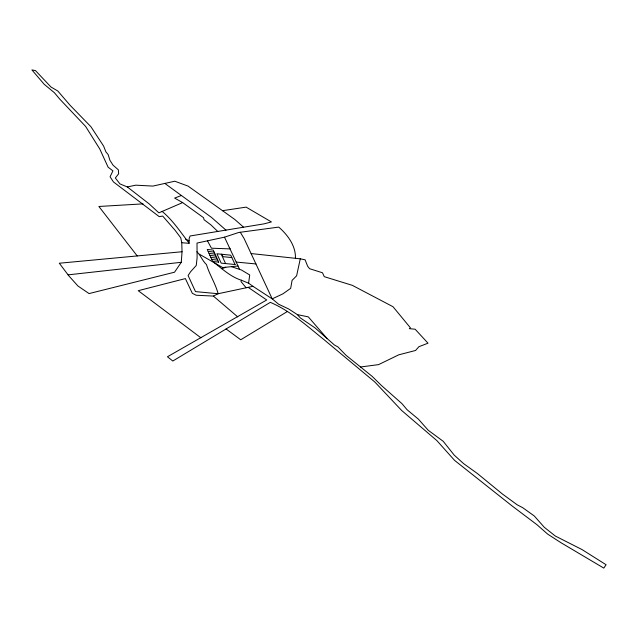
<?xml version="1.0" encoding="UTF-8"?>
<svg xmlns="http://www.w3.org/2000/svg" width="638" height="638" viewBox="0 0 638 638"><rect width="100%" height="100%" fill="white"/><g stroke="black" fill="none" stroke-linecap="round" stroke-linejoin="round"><path stroke-width="0.96" d="M295.41 258.31C296.008 246.053 287.626 234.784 278.734 227.096L238.748 232.471L224.496 237.169L197.006 243.07L197.11 257.768L196.241 265.488L190.602 271.716L188.098 275.528L195.499 291.606L218.132 293.735L252.967 286.326L272.211 298.871L278.639 304.238L288.591 308.92L297.348 314.598L300.378 317.931L314.941 327.812L334.471 345.038L337.925 346.936L346.003 355.262L372.169 376.364L381.436 385.504L401.964 403.655L407.108 409.755L418.376 419.126L428.265 430.291L443.227 441.313L454.168 455.085L463.666 463.666L477.312 473.46L502.385 493.987L517.115 504.77L522.721 507.696L534.293 515.982L544.27 527.267L555.283 536.016L581.984 549.549L606.1 564.75L603.787 568.099L560.89 542.659L547.659 534.11L536.869 524.643L511.835 505.751L454.567 460.373L436.823 440.563L401.701 410.521L374.849 382.018L324.24 339.847C307.229 326.162 290.625 311.001 270.321 302.348L172.802 361.028L167.451 356.762L266.724 299.972L248.158 287.347M189.015 243.054L189.175 238.349L190.124 235.98L263.941 223.882L271.405 221.936L246.116 207.127L222.518 210.684L188.066 186.105L174.796 181.216L152.889 186.089L135.79 185.172L127.313 186.942L119.928 183.896L115.35 177.978L118.644 173.791L118.357 169.828L113.054 165.178L109.951 160.337L108.157 154.611L105.908 151.908L103.627 146.102L90.931 126.723L70.172 105.366L57.803 91.011L50.944 86.983L35.497 70.619L31.9 69.901L44.189 84.288L54.374 92.701L59.852 99.209L85.628 126.444L99.791 149.021L108.085 167.156L112.934 170.864L110.071 176.766L113.444 181.926L159.237 216.649L162.706 216.083L175.035 230.222L180.761 237.83L181.75 242.703L182.045 251.747L181.272 262.298L174.541 272.203L89.065 293.584L77.924 285.983L68.824 275.847L59.31 263.223L182.045 251.747M252.967 286.326L248.589 283.2L249.721 274.954L241.419 270.002L231.419 266.66M360.542 366.986L378.565 364.625L398.734 354.832L415.585 350.469L418.895 346.713L428.01 343.188L415.139 329.224L409.317 328.658L410.417 327.828L393.008 306.726L352.343 285.353L324.287 276.677L322.469 272.761L309.566 268.702L307.636 266.221L305.1 259.794L300.275 258.829L296.614 275.815L292.092 280.361L290.665 288.368L282.857 293.879L272.211 298.871L244.083 238.516L240.295 232.256M214.559 262.928C222.933 269.499 231.004 276.956 241.379 280.218L241.02 281.589L246.148 287.778M287.459 311.456L240.725 339.775L226.091 328.977M200.898 337.797L138.247 290.681L185.379 278.591L192.309 293.297L196.145 295.242L213.363 296.064L218.132 293.735C215.445 283.503 209.463 274.627 206.481 264.595C202.382 260.846 200.787 255.447 196.895 251.739M217.805 231.49L210.939 224.927L204.024 219.687L203.562 217.71L182.651 202.589L158.878 212.853L149.228 203.937L127.313 186.942M221.928 268.718L225.748 267.25M181.248 195.555L174.629 198.083L182.651 202.589M68.083 274.858L181.272 262.298M238.006 265.974L222.63 267.569L199.399 254.203M143.008 203.873L98.882 206.481L137.218 255.942M181.75 242.703L189.279 243.349C180.729 232.415 173.026 220.477 162.148 211.409M236.172 262.066L255.99 263.949M210.851 257.473L216.824 258.079M211.76 259.499L217.741 260.097M209.057 253.446L215.006 254.06M209.95 255.455L215.915 256.061M231.833 257.577L222.989 256.675L221.888 254.275M208.163 251.444L214.105 252.058M251.125 253.565L300.275 258.829M297.348 314.598L308.298 316.879L327.15 338.579M241.379 280.218L248.589 283.2M185.435 239.035L189.095 240.829M222.518 210.684L234.848 219.528L243.421 227.048M165.218 183.704L211.481 217.399L226.019 230.166M213.363 296.064L237.783 316.903M207.454 240.821L211.449 248.206L230.007 248.884L239.569 269.324M229.361 247.512L230.007 248.884L224.496 237.169M221.298 254.219L225.581 263.574M235.071 264.515L221.187 263.135L216.928 253.764L230.717 255.184L235.071 264.515M218.659 262.122L212.661 261.524L207.27 249.45L213.204 250.072L218.659 262.122"/></g></svg>
